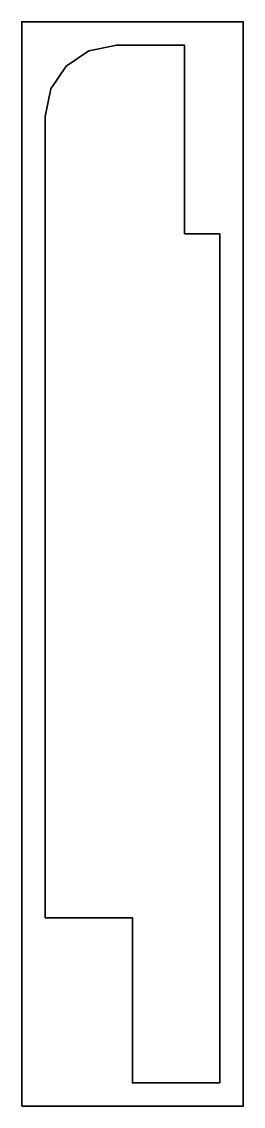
# Model space of a CAD drawing. Header units: millimetres. Extents: x 58 to 152, y -81 to 378.
import ezdxf

# ---------------------------------------------------------------- set-up
doc = ezdxf.new("R2010")
doc.units = ezdxf.units.MM
doc.header["$MEASUREMENT"] = 0
doc.layers.get('0').update_dxf_attribs({"lineweight": 0})
doc.layers.add('Safety', color=7, linetype='Continuous', lineweight=0)

msp = doc.modelspace()

# ---------------------------------------------------------------- linework, layer by layer
at = {"color": 230, "lineweight": 35, "true_color": 0xe6007e}
msp.add_lwpolyline([(68.3, 338.24), (68.3, 253.31), (68.3, 168.38), (68.3, 83.45), (68.3, -1.48), (77.55, -1.48), (86.8, -1.48), (96.05, -1.48), (105.3, -1.48), (105.3, -18.98), (105.3, -36.48), (105.3, -53.98), (105.3, -71.48), (114.55, -71.48), (123.8, -71.48), (133.05, -71.48), (142.3, -71.48), (142.3, 18.52), (142.3, 108.52), (142.3, 198.52), (142.3, 288.52), (138.55, 288.52), (134.8, 288.52), (131.05, 288.52), (127.3, 288.52), (127.3, 308.52), (127.3, 328.52), (127.3, 348.52), (127.3, 368.52), (120.12, 368.52), (112.95, 368.52), (105.77, 368.52), (98.59, 368.52), (86.8, 366.14), (77.17, 359.65), (70.68, 350.02)], close=True, dxfattribs=at)
at = {"layer": 'Safety', "color": 230, "lineweight": 35, "true_color": 0xe6007e}
msp.add_lwpolyline([(58.3, -81.41), (152.3, -81.41), (152.3, 378.45), (58.3, 378.45)], close=True, dxfattribs=at)

doc.saveas('drawing.dxf')
